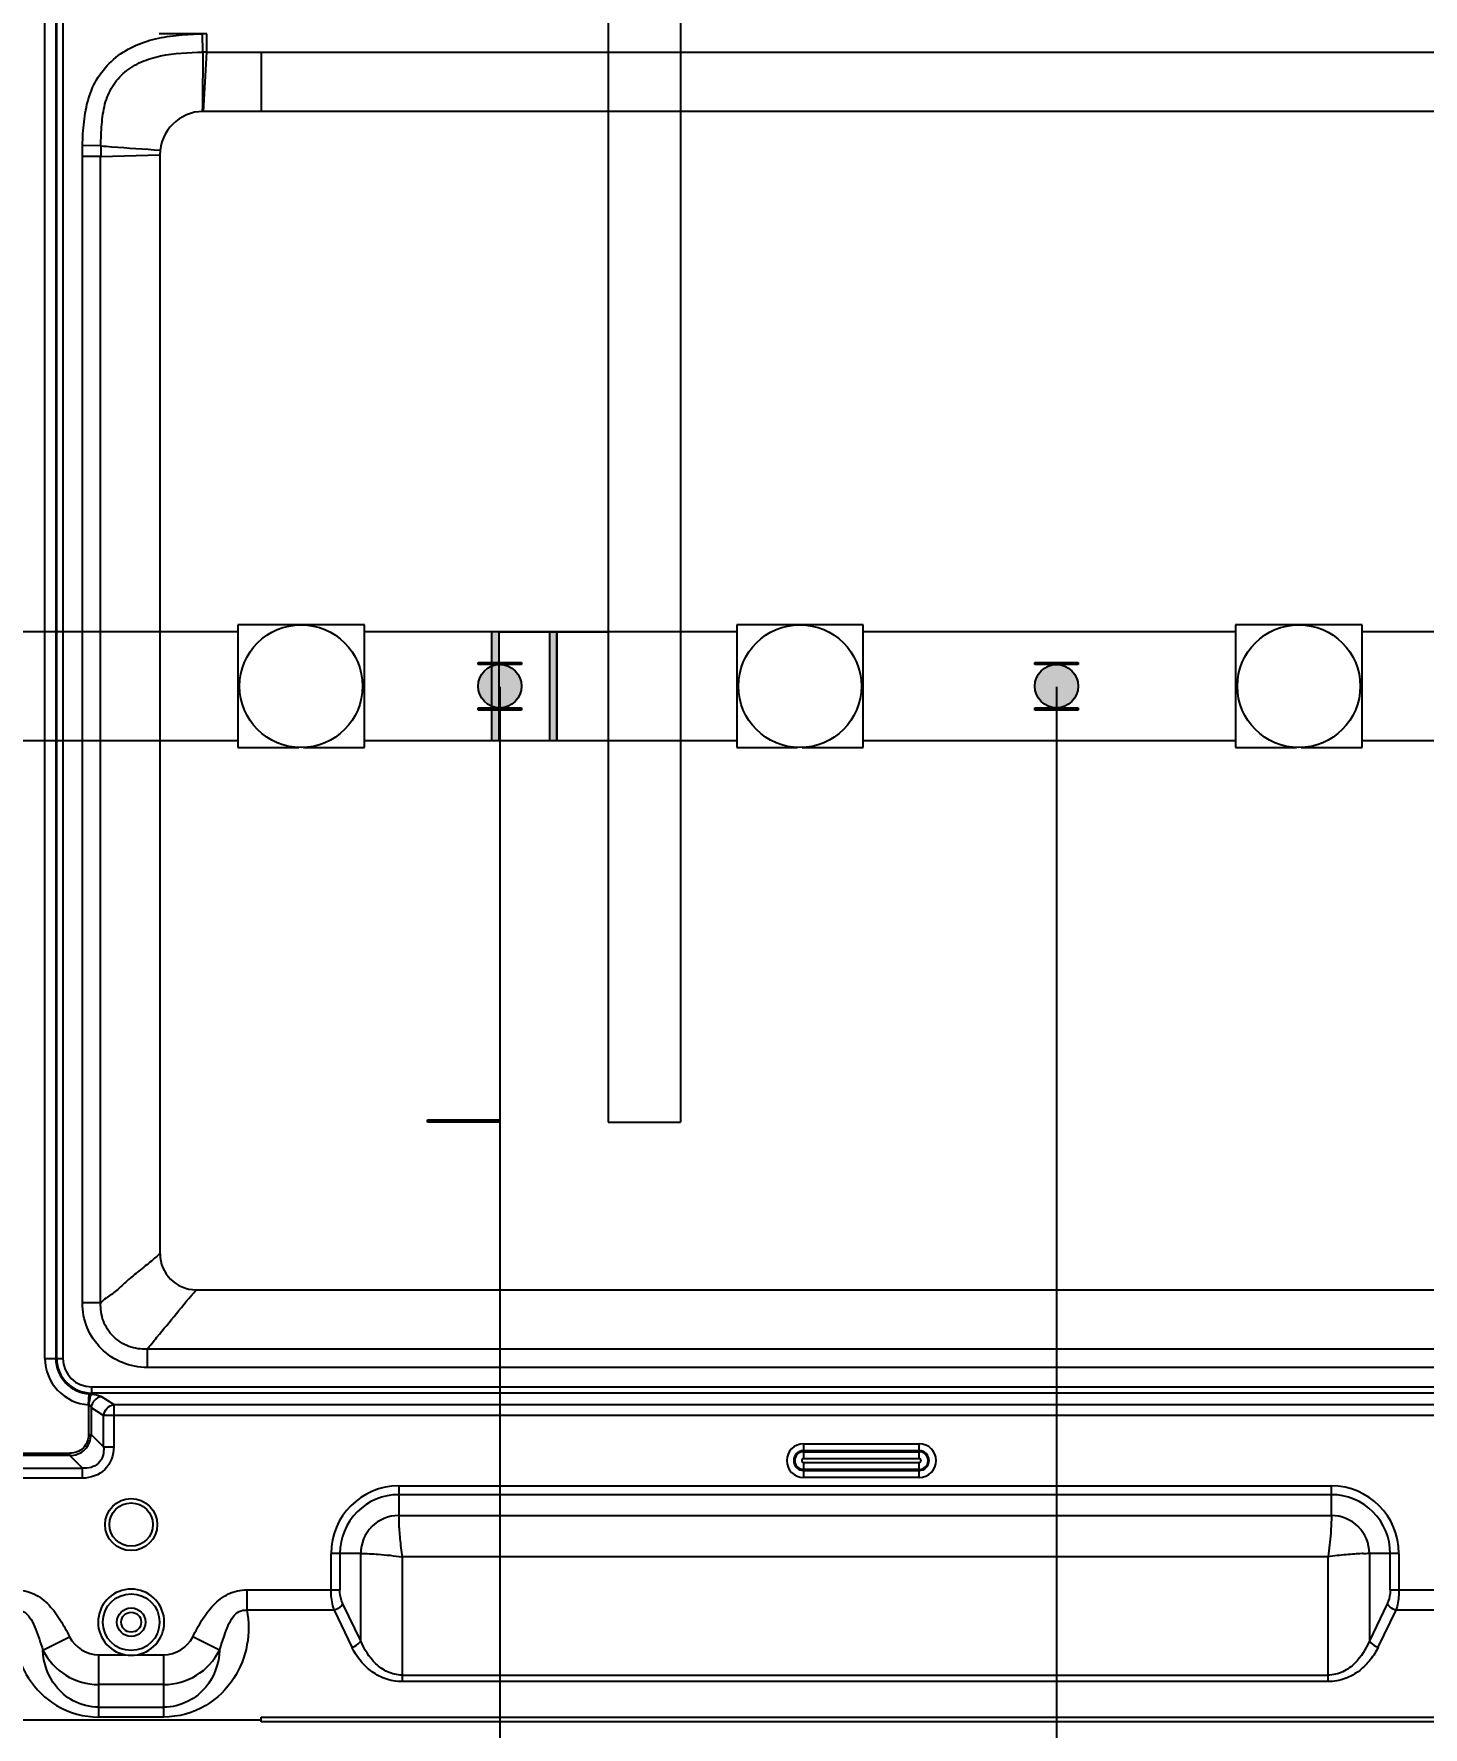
# Model space of a CAD drawing. Header units: millimetres. Extents: x -815 to 2586, y -393 to 7795.
# Drawn here: x 2084.7 to 2276.9, y 65.4 to 299.6 of the extents above; entities that cross this region are included whole.
import ezdxf

# ---------------------------------------------------------------- set-up
doc = ezdxf.new("R2010")
doc.units = ezdxf.units.MM
doc.header["$LTSCALE"] = 46.255
doc.header["$PDMODE"] = 3
doc.header["$PDSIZE"] = 0.3125
doc.layers.get('0').update_dxf_attribs({"linetype": 'CONTINUOUS'})
doc.layers.get('Defpoints').update_dxf_attribs({"linetype": 'CONTINUOUS'})
doc.layers.add('02___PRT_ALL_AXES', color=7, linetype='CONTINUOUS')
doc.styles.get("Standard").update_dxf_attribs({"font": 'simfang.ttf'})
doc.dimstyles.new('DIMSTYLE_1', dxfattribs={"dimtxt": 3.5, "dimasz": 2.5, "dimexe": 0.18, "dimexo": 0.0625, "dimgap": 0.09, "dimtad": 1, "dimdsep": 46, "dimtxsty": 'Standard', "dimblk": '_FILLED', "dimblk1": '_FILLED', "dimblk2": '_FILLED', "dimcen": 0.09, "dimclrt": 5, "dimadec": 0, "dimazin": 0, "dimtp": 0.01, "dimtm": 0.01, "dimtfac": 1, "dimtofl": 0, "dimtmove": 0, "dimatfit": 3, "dimldrblk": '_FILLED', "dimfxl": 1, "dimtolj": 1, "dimarcsym": 0})

# ---------------------------------------------------------------- blocks, each defined once
blk = doc.blocks.new('2321213')
at = {"color": 7, "linetype": 'Continuous'}
for p, q in [((-1823.808, -2537.624), (-1823.808, -2484.902)), ((-1823.432, -2484.902), (-1823.432, -2537.624)), ((-1823.4, -2537.624), (-1823.4, -2484.902)), ((-1823.189, -2484.902), (-1823.189, -2537.624)), ((-1818.363, -2491.836), (-1819.863, -2491.836)), ((-1818.356, -2492.469), (-1818.363, -2491.837)), ((-1818.216, -2492.468), (-1818.216, -2491.837)), ((-1818.333, -2494.518), (-1818.216, -2492.468)), ((-1818.216, -2492.468), (-1756.611, -2492.469)), ((-1816.33, -2492.468), (-1816.33, -2494.518)), ((-1741.707, -2494.518), (-1818.333, -2494.518)), ((-1821.878, -2495.707), (-1822.509, -2495.692)), ((-1821.881, -2496.074), (-1819.832, -2496.017)), ((-1819.832, -2496.017), (-1819.832, -2534.005)), ((-1821.883, -2496.074), (-1822.514, -2496.074)), ((-1822.514, -2535.705), (-1822.514, -2496.074)), ((-1821.883, -2535.701), (-1821.883, -2496.074)), ((-1808.84, -2513.563), (-1807.34, -2513.563)), ((-1808.84, -2513.638), (-1808.84, -2513.563)), ((-1807.34, -2513.563), (-1807.34, -2513.638)), ((-1789.6, -2513.563), (-1788.1, -2513.563)), ((-1789.6, -2513.638), (-1789.6, -2513.563)), ((-1788.1, -2513.563), (-1788.1, -2513.638)), ((-1807.34, -2513.638), (-1808.84, -2513.638)), ((-1788.1, -2513.638), (-1789.6, -2513.638)), ((-1808.84, -2515.137), (-1807.34, -2515.137)), ((-1808.84, -2515.212), (-1808.84, -2515.137)), ((-1807.34, -2515.212), (-1808.84, -2515.212)), ((-1807.34, -2515.137), (-1807.34, -2515.212)), ((-1789.6, -2515.137), (-1788.1, -2515.137)), ((-1789.6, -2515.212), (-1789.6, -2515.137)), ((-1788.1, -2515.212), (-1789.6, -2515.212)), ((-1788.1, -2515.137), (-1788.1, -2515.212)), ((-1810.583, -2529.379), (-1808.084, -2529.379)), ((-1810.583, -2529.454), (-1810.583, -2529.379)), ((-1808.084, -2529.379), (-1808.084, -2529.454)), ((-1808.084, -2529.454), (-1810.583, -2529.454)), ((-1821.883, -2535.701), (-1822.514, -2535.701)), ((-1818.582, -2535.254), (-1761.608, -2535.254)), ((-1761.608, -2537.305), (-1820.276, -2537.305)), ((-1820.276, -2537.305), (-1820.276, -2537.938)), ((-1823.808, -2537.624), (-1823.189, -2537.624)), ((-1761.608, -2537.938), (-1820.274, -2537.937)), ((-1822.202, -2538.611), (-1761.608, -2538.611)), ((-1822.202, -2538.611), (-1822.202, -2538.858)), ((-1822.299, -2539.228), (-1822.276, -2538.853)), ((-1822.295, -2540.252), (-1822.295, -2539.229)), ((-1822.212, -2539.322), (-1821.78, -2539.594)), ((-1822.212, -2539.322), (-1822.212, -2540.252)), ((-1761.608, -2538.823), (-1822.202, -2538.823)), ((-1821.433, -2539.219), (-1821.866, -2538.946)), ((-1821.433, -2539.219), (-1761.608, -2539.219)), ((-1821.433, -2539.219), (-1821.433, -2540.685)), ((-1761.608, -2539.594), (-1821.78, -2539.594)), ((-1821.78, -2540.685), (-1821.78, -2539.594)), ((-1822.299, -2540.252), (-1822.212, -2540.252)), ((-1821.78, -2540.685), (-1822.212, -2540.252)), ((-1828.373, -2540.901), (-1822.948, -2540.901)), ((-1822.948, -2540.988), (-1828.373, -2540.988)), ((-1822.948, -2540.988), (-1822.948, -2540.901)), ((-1822.948, -2540.988), (-1822.515, -2541.42)), ((-1821.78, -2540.685), (-1821.433, -2540.685)), ((-1797.59, -2540.577), (-1793.592, -2540.577)), ((-1797.59, -2540.577), (-1797.59, -2541.094)), ((-1793.592, -2540.818), (-1797.59, -2540.818)), ((-1797.59, -2540.853), (-1793.592, -2540.853)), ((-1793.592, -2541.094), (-1797.59, -2541.094)), ((-1793.592, -2541.094), (-1793.592, -2540.577)), ((-1828.806, -2541.42), (-1822.515, -2541.42)), ((-1822.515, -2541.767), (-1822.515, -2541.42)), ((-1797.59, -2541.223), (-1793.592, -2541.223)), ((-1797.59, -2541.223), (-1797.59, -2541.74)), ((-1793.592, -2541.464), (-1797.59, -2541.464)), ((-1797.59, -2541.499), (-1793.592, -2541.499)), ((-1793.592, -2541.74), (-1793.592, -2541.223)), ((-1822.515, -2541.767), (-1828.806, -2541.767)), ((-1811.582, -2542.034), (-1779.349, -2542.034)), ((-1811.582, -2542.034), (-1811.582, -2543.058)), ((-1793.592, -2541.74), (-1797.59, -2541.74)), ((-1779.349, -2543.058), (-1779.349, -2542.034)), ((-1779.349, -2542.337), (-1811.582, -2542.337)), ((-1811.582, -2543.058), (-1779.349, -2543.058)), ((-1812.895, -2544.371), (-1813.919, -2544.371)), ((-1813.919, -2545.623), (-1813.919, -2544.371)), ((-1813.616, -2544.371), (-1813.616, -2545.623)), ((-1812.895, -2547.385), (-1812.895, -2544.371)), ((-1779.465, -2544.487), (-1811.466, -2544.487)), ((-1811.466, -2544.487), (-1811.466, -2548.801)), ((-1779.465, -2548.801), (-1779.465, -2544.487)), ((-1777.013, -2544.371), (-1778.037, -2544.371)), ((-1778.037, -2544.371), (-1778.037, -2547.385)), ((-1777.316, -2545.623), (-1777.316, -2544.371)), ((-1777.013, -2544.371), (-1777.013, -2545.623)), ((-1816.831, -2545.623), (-1813.616, -2545.623)), ((-1816.831, -2545.623), (-1816.831, -2546.33)), ((-1777.316, -2545.623), (-1774.728, -2545.623)), ((-1813.818, -2546.33), (-1816.831, -2546.33)), ((-1813.818, -2546.33), (-1813.198, -2547.61)), ((-1812.895, -2547.385), (-1813.515, -2546.105)), ((-1777.417, -2546.105), (-1778.037, -2547.385)), ((-1777.734, -2547.61), (-1777.114, -2546.33)), ((-1774.993, -2546.33), (-1777.114, -2546.33)), ((-1823.877, -2547.718), (-1822.955, -2547.252)), ((-1817.778, -2547.718), (-1818.7, -2547.252)), ((-1821.952, -2547.869), (-1821.041, -2547.869)), ((-1821.952, -2547.869), (-1821.952, -2550.025)), ((-1820.615, -2547.869), (-1819.703, -2547.869)), ((-1819.703, -2550.025), (-1819.703, -2547.869)), ((-1811.466, -2548.576), (-1779.465, -2548.576)), ((-1819.703, -2548.902), (-1821.952, -2548.902)), ((-1779.465, -2548.801), (-1811.466, -2548.801)), ((-1821.952, -2549.684), (-1819.703, -2549.684)), ((-1816.33, -2550.133), (-1846.092, -2550.133)), ((-1819.703, -2550.025), (-1821.952, -2550.025)), ((-1816.33, -2550.032), (-1774.13, -2550.032)), ((-1816.33, -2550.19), (-1816.33, -2550.032)), ((-1774.13, -2550.19), (-1816.33, -2550.19))]:
    blk.add_line(p, q, dxfattribs=at)
for centre, radius in [((-1820.828, -2543.371), 0.9), ((-1820.828, -2543.371), 0.75), ((-1820.828, -2546.745), 0.981), ((-1820.828, -2546.745), 0.493), ((-1820.828, -2546.745), 0.344)]:
    blk.add_circle(centre, radius, dxfattribs=at)
for centre, radius, start, end in [((-1818.333, -2496.017), 1.499, 90.00003, 179.99748), ((-1801.85, -2496.037), 20.031, 179.05616, 180.10496), ((-1813.417, -2541.753), 10.059, 129.62243, 131.84088), ((-1818.582, -2534.005), 1.249, 180.00298, 269.997), ((-1825.93, -2530.849), 6.318, 309.84368, 312.212), ((-1822.202, -2537.624), 1.606, 180, 266.67252), ((-1822.202, -2537.624), 1.231, 180, 266.53189), ((-1822.202, -2537.624), 1.198, 180, 270), ((-1822.202, -2537.624), 0.987, 180, 270), ((-1797.59, -2541.159), 0.582, 90, 270), ((-1797.59, -2541.159), 0.34, 90, 270), ((-1797.59, -2541.159), 0.306, 90, 270), ((-1797.59, -2541.159), 0.0644, 90, 270), ((-1793.592, -2541.159), 0.582, 270, 90), ((-1793.592, -2541.159), 0.34, 270, 90), ((-1793.592, -2541.159), 0.306, 270, 90), ((-1793.592, -2541.159), 0.0644, 270, 90), ((-1811.582, -2544.371), 2.336, 90, 180), ((-1779.349, -2544.371), 2.336, 0, 90), ((-1811.582, -2544.371), 2.034, 89.99998, 180), ((-1779.349, -2544.371), 2.034, 359.99998, 90), ((-1811.583, -2544.37), 1.312, 89.97282, 180.04376), ((-1779.348, -2544.37), 1.312, 359.97282, 90.04376), ((-1820.828, -2546.745), 1.144, 280.72574, 259.27426), ((-1821.952, -2546.745), 1.124, 206.80417, 270), ((-1819.703, -2546.745), 1.124, 270, 333.19219), ((-1821.952, -2546.745), 2.157, 206.80712, 270), ((-1819.703, -2546.745), 2.157, 270, 333.19221)]:
    blk.add_arc(centre, radius, start, end, dxfattribs=at)
for points, knots in [([(-1822.509, -2495.692), (-1822.505, -2495.42), (-1822.471, -2494.878), (-1822.336, -2494.07), (-1822.003, -2493.313), (-1821.46, -2492.689), (-1820.767, -2492.24), (-1819.987, -2491.984), (-1819.178, -2491.865), (-1818.635, -2491.836), (-1818.363, -2491.836)], [0, 0, 0, 0, 0.12499, 0.249964, 0.37495, 0.500027, 0.625022, 0.749957, 0.875006, 1, 1, 1, 1]), ([(-1821.878, -2495.707), (-1821.874, -2495.46), (-1821.854, -2494.978), (-1821.766, -2494.276), (-1821.51, -2493.636), (-1821.063, -2493.126), (-1820.476, -2492.776), (-1819.567, -2492.512), (-1818.843, -2492.474), (-1818.356, -2492.469)], [0, 0, 0, 0, 0.13236, 0.258668, 0.377436, 0.495911, 0.615186, 0.73885, 1, 1, 1, 1]), ([(-1818.356, -2492.469), (-1818.354, -2492.592), (-1818.353, -2493.275), (-1818.364, -2493.958), (-1818.371, -2494.519)], [0, 0, 0, 0, 0.17969, 1, 1, 1, 1]), ([(-1821.878, -2495.707), (-1821.754, -2495.718), (-1821.069, -2495.77), (-1820.383, -2495.815), (-1819.823, -2495.856)], [0, 0, 0, 0, 0.182313, 1, 1, 1, 1]), ([(-1820.127, -2534.259), (-1820.271, -2534.372), (-1820.552, -2534.6), (-1820.966, -2534.929), (-1821.31, -2535.276), (-1821.565, -2535.454), (-1821.685, -2535.529)], [0, 0, 0, 0, 0.273273, 0.53841, 0.788063, 1, 1, 1, 1]), ([(-1820.274, -2537.937), (-1820.565, -2537.938), (-1821.155, -2537.826), (-1821.903, -2537.331), (-1822.4, -2536.585), (-1822.514, -2535.997), (-1822.514, -2535.705)], [0, 0, 0, 0, 0.25004, 0.500005, 0.749975, 1, 1, 1, 1]), ([(-1820.276, -2537.305), (-1820.488, -2537.316), (-1820.923, -2537.255), (-1821.477, -2536.902), (-1821.832, -2536.348), (-1821.893, -2535.913), (-1821.882, -2535.701)], [0, 0, 0, 0, 0.249839, 0.500041, 0.750152, 1, 1, 1, 1]), ([(-1820.275, -2537.305), (-1820.162, -2537.169), (-1819.601, -2536.483), (-1819.039, -2535.797), (-1818.582, -2535.254)], [0, 0, 0, 0, 0.199787, 1, 1, 1, 1]), ([(-1822.291, -2539.23), (-1822.281, -2539.234), (-1822.241, -2539.25), (-1822.222, -2539.293), (-1822.212, -2539.322)], [0, 0, 0, 0, 0.267567, 1, 1, 1, 1]), ([(-1822.279, -2539.233), (-1822.274, -2539.157), (-1822.257, -2539.032), (-1822.229, -2538.903), (-1822.202, -2538.858)], [0, 0, 0, 0, 0.594591, 1, 1, 1, 1]), ([(-1821.866, -2538.946), (-1821.952, -2538.962), (-1822.116, -2539.062), (-1822.198, -2539.232), (-1822.212, -2539.322)], [0, 0, 0, 0, 0.488571, 1, 1, 1, 1]), ([(-1822.202, -2538.858), (-1822.167, -2538.861), (-1822.053, -2538.874), (-1821.935, -2538.902), (-1821.866, -2538.946)], [0, 0, 0, 0, 0.297771, 1, 1, 1, 1]), ([(-1821.78, -2539.594), (-1821.765, -2539.504), (-1821.683, -2539.334), (-1821.519, -2539.235), (-1821.433, -2539.219)], [0, 0, 0, 0, 0.511426, 1, 1, 1, 1]), ([(-1822.948, -2540.988), (-1822.76, -2540.983), (-1822.362, -2540.837), (-1822.217, -2540.44), (-1822.212, -2540.252)], [0, 0, 0, 0, 0.500065, 1, 1, 1, 1]), ([(-1822.299, -2540.252), (-1822.299, -2540.419), (-1822.421, -2540.779), (-1822.781, -2540.901), (-1822.948, -2540.901)], [0, 0, 0, 0, 0.499814, 1, 1, 1, 1]), ([(-1821.433, -2540.685), (-1821.433, -2540.963), (-1821.636, -2541.564), (-1822.237, -2541.767), (-1822.515, -2541.767)], [0, 0, 0, 0, 0.499846, 1, 1, 1, 1]), ([(-1821.78, -2540.685), (-1821.771, -2540.787), (-1821.783, -2540.993), (-1821.935, -2541.265), (-1822.207, -2541.417), (-1822.413, -2541.429), (-1822.515, -2541.42)], [0, 0, 0, 0, 0.256201, 0.500078, 0.743903, 1, 1, 1, 1]), ([(-1811.582, -2543.058), (-1811.581, -2543.099), (-1811.574, -2543.186), (-1811.582, -2543.358), (-1811.56, -2543.584), (-1811.532, -2543.973), (-1811.502, -2544.279), (-1811.466, -2544.487)], [0, 0, 0, 0, 0.083892, 0.183413, 0.358412, 0.558159, 1, 1, 1, 1]), ([(-1779.349, -2543.058), (-1779.347, -2543.261), (-1779.373, -2543.738), (-1779.424, -2544.214), (-1779.465, -2544.487)], [0, 0, 0, 0, 0.422721, 1, 1, 1, 1]), ([(-1812.895, -2544.371), (-1812.693, -2544.369), (-1812.215, -2544.395), (-1811.739, -2544.446), (-1811.466, -2544.487)], [0, 0, 0, 0, 0.422758, 1, 1, 1, 1]), ([(-1778.037, -2544.371), (-1778.077, -2544.372), (-1778.164, -2544.38), (-1778.336, -2544.371), (-1778.562, -2544.393), (-1778.951, -2544.421), (-1779.257, -2544.451), (-1779.465, -2544.487)], [0, 0, 0, 0, 0.083892, 0.183413, 0.358412, 0.558159, 1, 1, 1, 1]), ([(-1824.824, -2545.623), (-1824.607, -2545.623), (-1824.166, -2545.728), (-1823.643, -2546.141), (-1823.26, -2546.674), (-1823.053, -2547.058), (-1822.955, -2547.252)], [0, 0, 0, 0, 0.249578, 0.499722, 0.749921, 1, 1, 1, 1]), ([(-1818.7, -2547.252), (-1818.601, -2547.057), (-1818.395, -2546.673), (-1818.01, -2546.14), (-1817.488, -2545.726), (-1817.048, -2545.623), (-1816.831, -2545.623)], [0, 0, 0, 0, 0.250766, 0.501288, 0.75104, 1, 1, 1, 1]), ([(-1813.818, -2546.33), (-1813.834, -2546.279), (-1813.897, -2546.048), (-1813.919, -2545.808), (-1813.919, -2545.623)], [0, 0, 0, 0, 0.22424, 1, 1, 1, 1]), ([(-1813.515, -2546.105), (-1813.531, -2546.071), (-1813.592, -2545.917), (-1813.616, -2545.75), (-1813.616, -2545.623)], [0, 0, 0, 0, 0.229449, 1, 1, 1, 1]), ([(-1777.316, -2545.623), (-1777.316, -2545.667), (-1777.324, -2545.832), (-1777.364, -2545.996), (-1777.417, -2546.105)], [0, 0, 0, 0, 0.267351, 1, 1, 1, 1]), ([(-1777.013, -2545.623), (-1777.013, -2545.687), (-1777.021, -2545.926), (-1777.059, -2546.164), (-1777.114, -2546.33)], [0, 0, 0, 0, 0.269725, 1, 1, 1, 1]), ([(-1824.824, -2546.33), (-1824.901, -2546.723), (-1824.906, -2547.558), (-1824.43, -2548.762), (-1823.426, -2549.752), (-1822.455, -2550.025), (-1821.952, -2550.025)], [0, 0, 0, 0, 0.226992, 0.460469, 0.715172, 1, 1, 1, 1]), ([(-1824.824, -2546.33), (-1824.765, -2546.323), (-1824.641, -2546.333), (-1824.439, -2546.436), (-1824.266, -2546.665), (-1824.071, -2547.104), (-1823.962, -2547.469), (-1823.877, -2547.718)], [0, 0, 0, 0, 0.099196, 0.200062, 0.368616, 0.562748, 1, 1, 1, 1]), ([(-1816.831, -2546.33), (-1816.754, -2546.723), (-1816.75, -2547.558), (-1817.225, -2548.762), (-1818.229, -2549.752), (-1819.2, -2550.025), (-1819.703, -2550.025)], [0, 0, 0, 0, 0.226992, 0.460471, 0.71518, 1, 1, 1, 1]), ([(-1817.778, -2547.718), (-1817.72, -2547.548), (-1817.628, -2547.26), (-1817.485, -2546.869), (-1817.334, -2546.571), (-1817.114, -2546.355), (-1816.919, -2546.32), (-1816.831, -2546.33)], [0, 0, 0, 0, 0.29809, 0.505513, 0.692249, 0.852086, 1, 1, 1, 1]), ([(-1813.515, -2546.105), (-1813.528, -2546.13), (-1813.604, -2546.234), (-1813.722, -2546.303), (-1813.818, -2546.33)], [0, 0, 0, 0, 0.221031, 1, 1, 1, 1]), ([(-1777.114, -2546.33), (-1777.148, -2546.32), (-1777.266, -2546.274), (-1777.375, -2546.187), (-1777.417, -2546.105)], [0, 0, 0, 0, 0.277143, 1, 1, 1, 1]), ([(-1813.198, -2547.61), (-1813.164, -2547.6), (-1813.045, -2547.554), (-1812.937, -2547.467), (-1812.895, -2547.385)], [0, 0, 0, 0, 0.277143, 1, 1, 1, 1]), ([(-1811.466, -2548.576), (-1811.638, -2548.576), (-1811.978, -2548.495), (-1812.517, -2548.108), (-1812.777, -2547.678), (-1812.895, -2547.385)], [0, 0, 0, 0, 0.262074, 0.51594, 1, 1, 1, 1]), ([(-1778.037, -2547.384), (-1778.152, -2547.672), (-1778.407, -2548.097), (-1778.941, -2548.491), (-1779.289, -2548.576), (-1779.465, -2548.576)], [0, 0, 0, 0, 0.474691, 0.729983, 1, 1, 1, 1]), ([(-1778.037, -2547.385), (-1778.023, -2547.411), (-1777.947, -2547.515), (-1777.828, -2547.583), (-1777.734, -2547.61)], [0, 0, 0, 0, 0.234418, 1, 1, 1, 1]), ([(-1821.952, -2549.684), (-1822.256, -2549.684), (-1822.832, -2549.534), (-1823.613, -2548.871), (-1823.867, -2548.154), (-1823.877, -2547.718)], [0, 0, 0, 0, 0.303266, 0.564906, 1, 1, 1, 1]), ([(-1817.778, -2547.718), (-1817.789, -2548.168), (-1818.057, -2548.902), (-1818.854, -2549.546), (-1819.414, -2549.684), (-1819.703, -2549.684)], [0, 0, 0, 0, 0.449764, 0.711536, 1, 1, 1, 1]), ([(-1811.466, -2548.801), (-1811.669, -2548.801), (-1812.064, -2548.727), (-1812.71, -2548.359), (-1813.049, -2547.918), (-1813.198, -2547.61)], [0, 0, 0, 0, 0.275473, 0.534046, 1, 1, 1, 1]), ([(-1777.734, -2547.61), (-1777.801, -2547.763), (-1777.992, -2548.054), (-1778.365, -2548.441), (-1778.867, -2548.729), (-1779.263, -2548.798), (-1779.465, -2548.801)], [0, 0, 0, 0, 0.227368, 0.467044, 0.725044, 1, 1, 1, 1])]:
    blk.add_open_spline(points, degree=3, knots=knots, dxfattribs=at)
for points in [[(-1818.216, -2491.837), (-1818.265, -2491.84), (-1818.314, -2491.838), (-1818.363, -2491.836)], [(-1818.216, -2492.468), (-1818.263, -2492.467), (-1818.309, -2492.469), (-1818.356, -2492.469)], [(-1822.514, -2496.074), (-1822.51, -2495.947), (-1822.513, -2495.819), (-1822.509, -2495.692)], [(-1822.276, -2538.853), (-1822.252, -2538.854), (-1822.228, -2538.855), (-1822.204, -2538.859)], [(-1821.041, -2547.869), (-1820.901, -2547.895), (-1820.754, -2547.895), (-1820.615, -2547.869)]]:
    blk.add_open_spline(points, degree=3, dxfattribs=at)
blk = doc.blocks.new('_FILLED')
at = {"color": 0, "linetype": 'ByBlock'}
blk.add_solid([(0, 0), (-1, 0.2), (-1, -0.2)], dxfattribs=at)
blk = doc.blocks.new('*D106')
at = {"color": 0, "lineweight": -2, "transparency": 16777216}
for p, q in [((1471.52, 209.32), (1471.52, -173.77)), ((2149.14, 209.32), (2149.14, -173.77)), ((2146.64, -173.59), (1474.02, -173.59))]:
    blk.add_line(p, q, dxfattribs=at)
at = {"layer": 'Defpoints', "color": 0, "transparency": 16777216}
for p in [(1471.52, 209.39), (2149.14, 209.39), (1471.52, -173.59)]:
    blk.add_point(p, dxfattribs=at)
at = {"color": 0, "lineweight": -2, "transparency": 16777216, "xscale": 2.5, "yscale": 2.5, "zscale": 2.5, "rotation": 180}
blk.add_blockref('_FILLED', (1471.52, -173.59), dxfattribs=at)
at = {"color": 0, "lineweight": -2, "transparency": 16777216, "xscale": 2.5, "yscale": 2.5, "zscale": 2.5}
blk.add_blockref('_FILLED', (2149.14, -173.59), dxfattribs=at)
at = {"color": 5, "transparency": 16777216, "insert": (1810.33, -171.72), "char_height": 3.5, "attachment_point": 5}
blk.add_mtext('\\A1;677.63', dxfattribs=at)
blk = doc.blocks.new('*D107')
at = {"color": 0, "lineweight": -2, "transparency": 16777216}
for p, q in [((1471.52, 209.32), (1471.52, -209.37)), ((2226.14, 209.32), (2226.14, -209.37)), ((2223.64, -209.19), (1474.02, -209.19))]:
    blk.add_line(p, q, dxfattribs=at)
at = {"layer": 'Defpoints', "color": 0, "transparency": 16777216}
for p in [(1471.52, 209.39), (2226.14, 209.39), (1471.52, -209.19)]:
    blk.add_point(p, dxfattribs=at)
at = {"color": 0, "lineweight": -2, "transparency": 16777216, "xscale": 2.5, "yscale": 2.5, "zscale": 2.5, "rotation": 180}
blk.add_blockref('_FILLED', (1471.52, -209.19), dxfattribs=at)
at = {"color": 0, "lineweight": -2, "transparency": 16777216, "xscale": 2.5, "yscale": 2.5, "zscale": 2.5}
blk.add_blockref('_FILLED', (2226.14, -209.19), dxfattribs=at)
at = {"color": 5, "transparency": 16777216, "insert": (1848.83, -207.32), "char_height": 3.5, "attachment_point": 5}
blk.add_mtext('\\A1;754.63', dxfattribs=at)
blk = doc.blocks.new('*D108')
at = {"color": 0, "lineweight": -2, "transparency": 16777216}
for p, q in [((1471.52, 209.26), (1471.52, -242.35)), ((2309.15, 209.32), (2309.15, -242.35)), ((2306.65, -242.17), (1474.02, -242.17))]:
    blk.add_line(p, q, dxfattribs=at)
at = {"layer": 'Defpoints', "color": 0, "transparency": 16777216}
for p in [(1471.52, 209.32), (2309.15, 209.39), (1471.52, -242.17)]:
    blk.add_point(p, dxfattribs=at)
at = {"color": 0, "lineweight": -2, "transparency": 16777216, "xscale": 2.5, "yscale": 2.5, "zscale": 2.5, "rotation": 180}
blk.add_blockref('_FILLED', (1471.52, -242.17), dxfattribs=at)
at = {"color": 0, "lineweight": -2, "transparency": 16777216, "xscale": 2.5, "yscale": 2.5, "zscale": 2.5}
blk.add_blockref('_FILLED', (2309.15, -242.17), dxfattribs=at)
at = {"color": 5, "transparency": 16777216, "insert": (1890.33, -240.3), "char_height": 3.5, "attachment_point": 5}
blk.add_mtext('\\A1;837.63', dxfattribs=at)

msp = doc.modelspace()

# ---------------------------------------------------------------- hatches: boundary and pattern name
h = msp.add_hatch(color=7)
h.dxf.hatch_style = 1
h.paths.add_polyline_path([(1590.41, 421.351, 0.6943181), (1585.142, 419.387, 0.6943181), (1590.41, 417.422)])
h.paths.add_polyline_path([(1695.143, 419.387, 1), (1689.143, 419.387, 1)])
h.paths.add_polyline_path([(1815.143, 419.387, 1), (1809.143, 419.387, 1)])
h.paths.add_polyline_path([(1935.144, 419.387, 1), (1929.144, 419.387, 1)])
h.paths.add_polyline_path([(2071.574, 419.387, 1), (2065.574, 419.387, 1)])
h.paths.add_polyline_path([(2152.145, 419.387, 0.4258981), (2149.025, 422.384), (2149.025, 416.389, 0.4258981)])
h.paths.add_polyline_path([(2148.025, 422.17, 0.3061896), (2146.145, 419.387, 0.3061896), (2148.025, 416.603)])
h.paths.add_polyline_path([(2223.145, 419.387, 1), (2229.145, 419.387, 1)])
h.paths.add_polyline_path([(2312.145, 419.387, 0.5433806), (2307.921, 422.126), (2307.921, 416.647, 0.5433806)])
h.paths.add_polyline_path([(2306.921, 421.4, 0.1860637), (2306.145, 419.387, 0.1860637), (2306.921, 417.373)])
h.paths.add_polyline_path([(2312.145, 209.386, 0.5433806), (2307.921, 212.125), (2307.921, 206.647, 0.5433806)])
h.paths.add_polyline_path([(2306.921, 211.399, 0.1860637), (2306.145, 209.386, 0.1860637), (2306.921, 207.372)])
h.paths.add_polyline_path([(2223.145, 209.386, 1), (2229.145, 209.386, 1)])
h.paths.add_polyline_path([(2149.025, 212.383), (2149.025, 206.388, 0.4258981), (2152.145, 209.386, 0.4258981)])
h.paths.add_polyline_path([(2148.025, 212.169, 0.3061896), (2146.145, 209.386, 0.3061896), (2148.025, 206.602)])
h.paths.add_polyline_path([(2069.118, 209.386, 1), (2075.118, 209.386, 1)])
h.paths.add_polyline_path([(1970.167, 209.386, 1), (1964.167, 209.386, 1)])
h.paths.add_polyline_path([(1858.167, 209.386, 1), (1864.167, 209.386, 1)])
h.paths.add_polyline_path([(1749.306, 212.151, 0.5362046), (1745.143, 209.386, 0.5362046), (1749.306, 206.62)])
h.paths.add_polyline_path([(1751.143, 209.386, 0.1938066), (1750.306, 211.465), (1750.306, 207.306, 0.1938066)])
h.paths.add_polyline_path([(1665.143, 209.386, 1), (1671.143, 209.386, 1)])
h.paths.add_polyline_path([(1590.41, 211.35, 0.6943181), (1585.142, 209.386, 0.6943181), (1590.41, 207.421)])
h = msp.add_hatch(color=3)
h.paths.add_polyline_path([(2148.025, 216.885), (2149.025, 216.885), (2149.025, 209.385), (2148.025, 209.385)])
h.paths.add_polyline_path([(2148.025, 209.385), (2149.025, 209.385), (2149.025, 201.885), (2148.025, 201.885)])
h = msp.add_hatch(color=3)
h.paths.add_polyline_path([(2156.025, 216.885), (2157.025, 216.885), (2157.025, 209.385), (2156.025, 209.385)])
h.paths.add_polyline_path([(2156.025, 209.385), (2157.025, 209.385), (2157.025, 201.885), (2156.025, 201.885)])

# ---------------------------------------------------------------- linework, layer by layer
at = {"color": 1, "linetype": 'Continuous'}
for p, q in [((2164.145, 479.39), (2164.145, 149.088)), ((2174.145, 479.39), (2174.145, 149.088))]:
    msp.add_line(p, q, dxfattribs=at)
at = {"color": 3, "linetype": 'Continuous'}
for p, q in [((2130.415, 217.891), (2112.915, 217.891)), ((2112.915, 217.891), (2112.915, 200.891)), ((2130.415, 200.891), (2130.415, 217.891)), ((2199.415, 217.891), (2181.915, 217.891)), ((2181.915, 217.891), (2181.915, 200.891)), ((2199.415, 200.891), (2199.415, 217.891)), ((2268.415, 217.891), (2250.915, 217.891)), ((2250.915, 217.891), (2250.915, 200.891)), ((2268.415, 200.891), (2268.415, 217.891)), ((2112.915, 216.885), (2061.415, 216.885)), ((2181.915, 216.885), (2130.415, 216.885)), ((2250.915, 216.885), (2199.415, 216.885)), ((2319.915, 216.885), (2268.415, 216.885)), ((2061.415, 201.885), (2112.915, 201.885)), ((2130.415, 201.885), (2181.915, 201.885)), ((2199.415, 201.885), (2250.915, 201.885)), ((2268.415, 201.885), (2319.915, 201.885)), ((2112.915, 200.891), (2121.346, 200.891)), ((2121.985, 200.891), (2130.415, 200.891)), ((2181.915, 200.891), (2190.346, 200.891)), ((2190.985, 200.891), (2199.415, 200.891)), ((2250.915, 200.891), (2259.346, 200.891)), ((2259.985, 200.891), (2268.415, 200.891))]:
    msp.add_line(p, q, dxfattribs=at)
at = {"color": 3}
for p, q in [((2148.025, 216.885), (2148.025, 201.885)), ((2149.025, 216.885), (2149.025, 201.885)), ((2149.145, 216.885), (2164.145, 216.885)), ((2156.025, 216.885), (2156.025, 201.885)), ((2157.025, 216.885), (2157.025, 201.885))]:
    msp.add_line(p, q, dxfattribs=at)
at = {"color": 1}
msp.add_line((2164.145, 149.088), (2174.145, 149.088), dxfattribs=at)
at = {"color": 3}
msp.add_lwpolyline([(2157.025, 216.885), (2156.025, 216.885), (2156.025, 201.885), (2157.025, 201.885)], close=True, dxfattribs=at)
for centre in [(2149.145, 209.386), (2226.145, 209.386)]:
    msp.add_circle(centre, 3)
at = {"layer": '02___PRT_ALL_AXES', "color": 3, "linetype": 'Continuous'}
for centre in [(2121.665, 209.385), (2190.665, 209.385), (2259.665, 209.385)]:
    msp.add_circle(centre, 8.5, dxfattribs=at)

# ---------------------------------------------------------------- block references
at = {"color": 2, "xscale": 4.002099959215971, "yscale": 4.002099959215971, "zscale": 4.002099959215971}
msp.add_blockref('2321213', (9385.302, 10272.215), dxfattribs=at)

# ---------------------------------------------------------------- dimensions: what is measured, and where the dimension line sits
at = {"color": 2}
for base, p1, p2, picture, middle in [((1471.515, -173.589), (2149.145, 209.386), (1471.515, 209.386), '*D106', (1810.33, -171.719)), ((1471.515, -209.19), (2226.145, 209.386), (1471.515, 209.386), '*D107', (1848.83, -207.32)), ((1471.515, -242.173), (2309.145, 209.386), (1471.515, 209.323), '*D108', (1890.33, -240.303))]:
    dim = msp.add_linear_dim(base=base, p1=p1, p2=p2, dimstyle='DIMSTYLE_1', dxfattribs=at)
    dim.commit()
    dim.dimension.update_dxf_attribs({"geometry": picture, "text_midpoint": middle})

doc.saveas('drawing.dxf')
